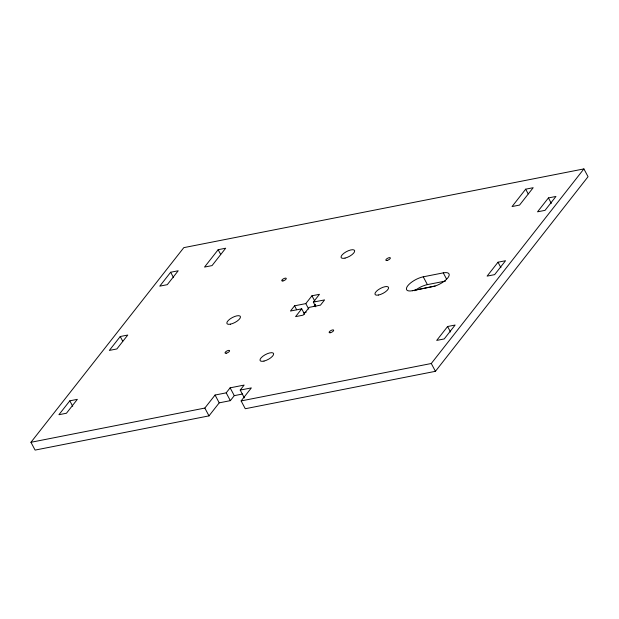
<?xml version="1.0" encoding="UTF-8"?>
<svg xmlns="http://www.w3.org/2000/svg" width="619" height="619" viewBox="0 0 619 619"><rect width="100%" height="100%" fill="white"/><g stroke="black" fill="none" stroke-linecap="round" stroke-linejoin="round"><path stroke-width="0.93" d="M242.679 393.994L234.276 395.649L230.353 400.648L219.219 402.845L208.998 415.875L35.097 450.09L30.95 442.291L183.812 247.639L583.903 168.91L588.05 176.709L435.436 371.315L245.279 408.733L241.124 400.926L251.345 387.896L240.211 390.086L244.358 397.893M69.815 400.826L58.913 414.722L66.442 413.244L77.344 399.34L69.815 400.826L72.717 406.288M120.241 336.527L109.339 350.424L116.867 348.946L127.769 335.041L120.241 336.527L122.732 341.208M170.666 272.244L159.764 286.148L167.292 284.663L178.195 270.766L170.666 272.244L173.575 277.707M218.159 249.697L204.533 267.075L212.038 265.597L225.672 248.219L218.159 249.697L220.65 254.378M30.95 442.291L204.843 408.068L215.064 395.038L226.198 392.848L230.121 387.842L244.134 385.08L240.211 390.086M315.822 306.8L313.338 302.118L319.466 294.304L311.937 295.789L305.809 303.604L294.559 305.817L290.458 311.04L301.708 308.827L304.618 314.29M301.708 308.827L295.588 316.634L303.109 315.156L309.237 307.349L320.487 305.136L324.58 299.906L313.338 302.118M313.856 306.436L315.528 304.3M525.686 189.182L512.052 206.553L519.558 205.075L533.191 187.704L525.686 189.182L528.169 193.863M447.599 326.515L436.697 340.419L444.225 338.933L455.127 325.037L447.599 326.515L450.5 331.97M498.009 262.216L487.107 276.113L494.635 274.635L505.537 260.731L498.009 262.216L500.918 267.679M548.426 197.925L537.524 211.83L545.053 210.344L555.955 196.447L548.426 197.925L551.336 203.388M241.124 400.926L431.281 363.508L583.903 168.91M435.142 286.032L412.347 290.721A12.666 4.643 -28 0 1 407.789 285.738A12.666 4.643 -28 0 1 423.249 276.817L443.266 272.878A12.666 4.643 -28 0 1 448.45 276.972A12.666 4.643 -28 0 1 435.142 286.032L412.347 290.721M414.784 290.737A12.666 4.643 -28 0 1 427.396 284.624L445.595 281.041M303.395 312.696L306.212 312.146M443.266 272.878L446.585 279.123M423.249 276.817L427.396 284.624M431.281 363.508L435.436 371.315M311.937 295.789L314.839 301.252M305.809 303.604L308.711 309.067M294.559 305.817L296.633 309.717M230.121 387.842L234.276 395.649M226.198 392.848L230.353 400.648M215.064 395.038L219.219 402.845M204.843 408.068L208.998 415.875M226.229 353.209A2.53 0.928 -28 0 0 229.595 350.78A2.53 0.928 -28 0 0 226.128 351.46A2.53 0.928 -28 0 0 226.229 353.209M330.221 332.743A2.53 0.928 -28 0 0 333.687 330.345A2.53 0.928 -28 0 0 330.314 330.91A2.53 0.928 -28 0 0 330.221 332.743M386.999 260.444A2.53 0.928 -28 0 0 390.372 258.015A2.53 0.928 -28 0 0 386.906 258.696A2.53 0.928 -28 0 0 386.999 260.444M282.929 280.949A2.53 0.928 -28 0 0 286.295 278.519A2.53 0.928 -28 0 0 282.829 279.2A2.53 0.928 -28 0 0 282.929 280.949M230.376 324.178A7.598 2.786 -28 0 0 240.482 316.897A7.598 2.786 -28 0 0 230.082 318.947A7.598 2.786 -28 0 0 230.376 324.178M378.495 295.031A7.598 2.786 -28 0 0 388.6 287.75A7.598 2.786 -28 0 0 378.201 289.8A7.598 2.786 -28 0 0 378.495 295.031M345.046 258.108A7.598 2.786 -28 0 0 354.664 250.718A7.598 2.786 -28 0 0 343.87 253.295A7.598 2.786 -28 0 0 345.046 258.108M264.004 361.078A7.598 2.786 -28 0 0 273.621 353.689A7.598 2.786 -28 0 0 262.827 356.265A7.598 2.786 -28 0 0 264.004 361.078"/></g></svg>
